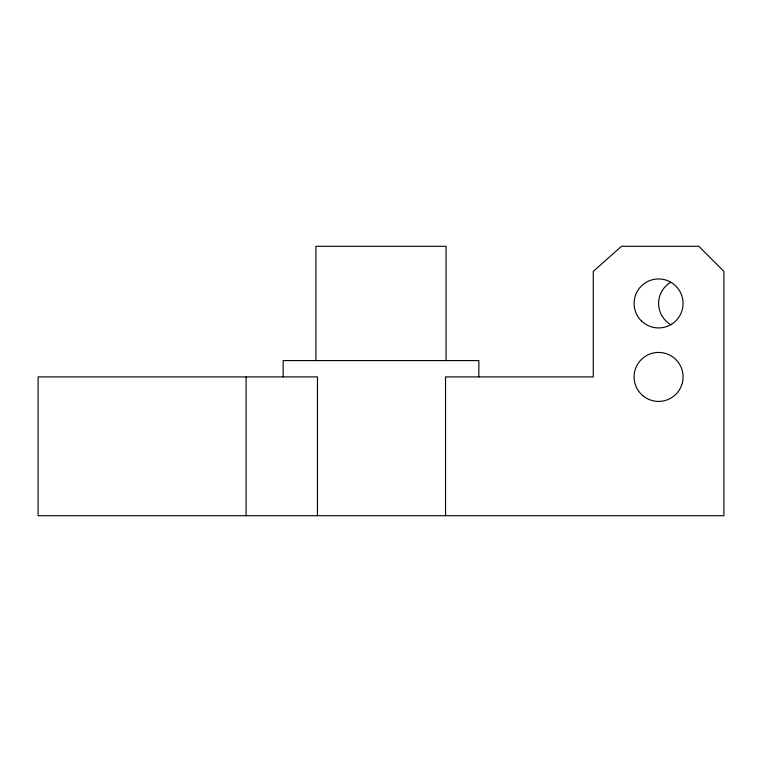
<?xml version="1.0" encoding="UTF-8"?>
<svg xmlns="http://www.w3.org/2000/svg" width="762" height="762" viewBox="0 0 762 762"><rect width="100%" height="100%" fill="white"/><g stroke="black" fill="none" stroke-linecap="round" stroke-linejoin="round"><path stroke-width="1.14" d="M478.85 376.914L478.85 360.588L283.15 360.588L283.15 376.914M446.056 360.588L446.056 246.288L315.944 246.288L315.944 360.588M445.532 515.712L445.532 376.914L593.274 376.914L593.274 271.377L621.497 246.288L698.811 246.288L723.9 271.377L723.9 515.712L38.1 515.712L38.1 376.914L317.468 376.914L317.468 515.712M246.107 376.914L246.107 515.712M671.036 324.764A24.489 24.489 0 0 1 670.627 282.35M641.433 320.926A24.489 24.489 0 0 0 682.304 309.553A24.489 24.489 0 0 0 652.024 279.845A24.489 24.489 0 0 0 641.433 320.926M642.823 395.668A24.489 24.489 0 0 0 682.704 381.19A24.489 24.489 0 0 0 650.234 353.892A24.489 24.489 0 0 0 642.823 395.668"/></g></svg>
